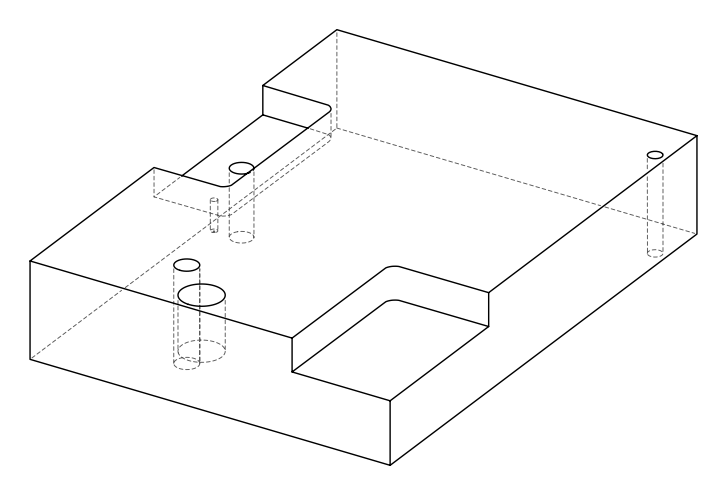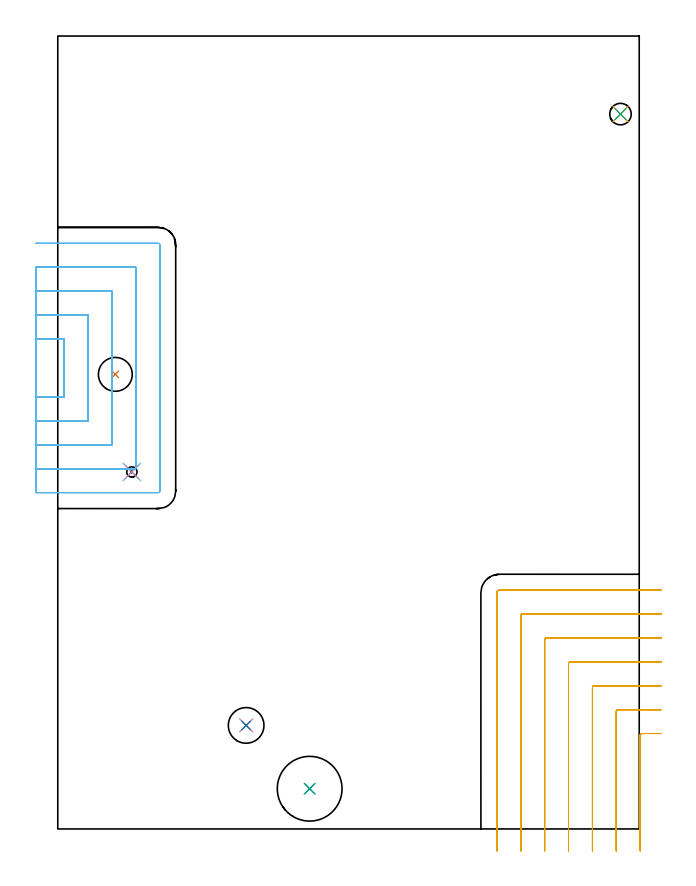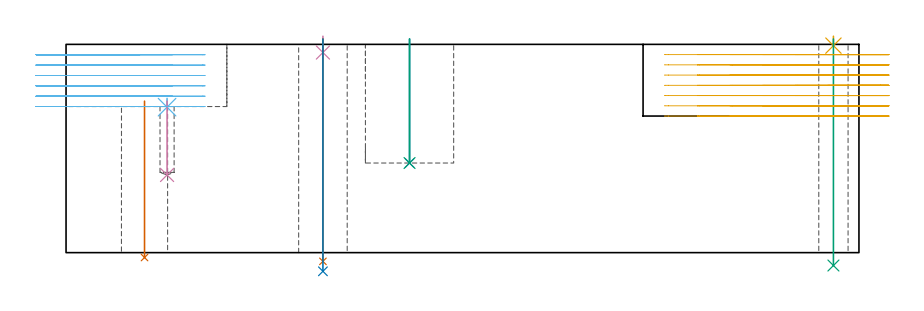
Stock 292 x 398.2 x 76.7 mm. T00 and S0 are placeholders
(PLAN: 12 operations, 7 tool changes, 34 min)
(1 INDEXABLE_INSERT_DRILL_THROUGH_HOLE_FROM_SOLID | STEP1HOLE_2 | NXT0302_005 | 0.24 min | 17380 mm3)
(2 INDEXABLE_INSERT_DRILL_BLIND_HOLE_FROM_SOLID | STEP1POCKET | NXT0302_005 | 0.18 min | 9854 mm3)
(3 DRILL_TO_ENLARGE_BLIND_HOLE | STEP1POCKET | UGT0301_382 | 0.18 min | 26373 mm3)
(4 SPOT_DRILL | STEP1HOLE | NXT0321_9005460120000 | 0.05 min | 182 mm3)
(5 SPOT_DRILL_1 | STEP1HOLE_1 | NXT0321_9005460120000 | 0.03 min | 2 mm3)
(6 SPOT_DRILL_2 | STEP1POCKET_1 | NXT0321_9005460120000 | 0.03 min | 2451 mm3)
(7 DRILL_THROUGH_HOLE_INTO_CENTER | STEP1HOLE | NXT0301_065 | 0.33 min | 5164 mm3)
(8 DRILL_TO_ENLARGE_THROUGH_HOLE | STEP1HOLE | UGT0301_249 | 0.34 min | 13921 mm3)
(9 DRILL_THROUGH_HOLE_INTO_CENTER_1 | STEP1HOLE_1 | UGT0301_220 | 0.34 min | 7002 mm3)
(10 DRILL_BLIND_HOLE_INTO_CENTER | STEP1POCKET_1 | NXT0301_023 | 0.11 min | 517 mm3)
(11 MILL_CORNER_NOTCH_RECTANGULAR | CORNER_NOTCH_RECTANGULAR | UGT0201_008 | Follow Part, ap 4, ae 75% | 15.17 min | 267967 mm3)
(12 MILL_SLOT | SLOT_PARTIAL_RECTANGULAR | UGT0201_008 | Follow Part, ap 4, ae 75% | 17.02 min | 183020 mm3)
(TOOL NXT0302_005 | Index. Insert Drill 17mm [880-D1700L20-05] | D17 PA176 FL85 Z2)
(TOOL UGT0301_382 | Twist Drill Flat Bottom 32.5 mm | D32.5 PA180 FL175 Z2)
(TOOL NXT0321_9005460120000 | NC Spot Drill, 142deg, 12mm, Carbide, Uncoated | D12 PA142 FL30 Z2)
(TOOL NXT0301_065 | Carbide Drill 9.4mm [860.1-0940-075A1-MM 2214] | D9.4 PA140 FL98 Z2)
(TOOL UGT0301_249 | Twist Drill 17.9 mm | D17.9 PA118 FL130 Z2)
(TOOL UGT0301_220 | Twist Drill 10.8 mm | D10.8 PA118 FL92 Z2)
(TOOL NXT0301_023 | Carbide Drill 5.2mm [860.1-0520-016A1-MM 2214] | D5.2 PA140 FL28 Z2)
(TOOL UGT0201_008 | End Mill 16 mm | D16 FL32 Z4)
(OP 1 INDEXABLE_INSERT_DRILL_THROUGH_HOLE_FROM_SOLID)
G17 G21 G94 G90
T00 M6
G54
G17 G0 G90 X28.9 Y228.3 S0 M3
G43 Z86.7 H1
G94 G81 G98 Z-1.797 F250. R55.8
G80
M5
M2
(OP 2 INDEXABLE_INSERT_DRILL_BLIND_HOLE_FROM_SOLID)
G17 G21 G94 G90
T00 M6
G54
G17 G0 G90 X126.5 Y20.2 S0 M3
G43 Z86.7 H1
G94 G81 G98 Z33. F250. R78.7
G80
M5
M2
(OP 3 DRILL_TO_ENLARGE_BLIND_HOLE)
G17 G21 G94 G90
T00 M6
G54
G17 G0 G90 X126.5 Y20.2 S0 M3
G43 Z86.7 H0
G94 G81 G98 Z33. F250. R78.7
G80
M5
M2
(OP 4 SPOT_DRILL)
G17 G21 G94 G90
T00 M6
G54
G17 G0 G90 X94.6 Y52. S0 M3
G43 Z86.7 H0
G94 G81 G98 Z73.7 F250. R79.7
G80
M5
M2
(OP 5 SPOT_DRILL_1)
G17 G21 G94 G90
T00 M6
G54
G17 G0 G90 X282.6 Y359. S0 M3
G43 Z86.7 H0
G94 G81 G98 Z76.235 F250. R79.7
G80
M5
M2
(OP 6 SPOT_DRILL_2)
G17 G21 G94 G90
T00 M6
G54
G17 G0 G90 X37.2 Y179.3 S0 M3
G43 Z86.7 H0
G94 G81 G98 Z53.576 F250. R56.8
G80
M5
M2
(OP 7 DRILL_THROUGH_HOLE_INTO_CENTER)
G17 G21 G94 G90
T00 M6
G54
G17 G0 G90 X94.6 Y52. S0 M3
G43 Z86.7 H1
G94 G73 G98 Z-3.211 F250. Q8.879 R78.7
G80
M5
M2
(OP 8 DRILL_TO_ENLARGE_THROUGH_HOLE)
G17 G21 G94 G90
T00 M6
G54
G17 G0 G90 X94.6 Y52. S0 M3
G43 Z86.7 H0
G94 G73 G98 Z-6.878 F250. Q16.716 R78.7
G80
M5
M2
(OP 9 DRILL_THROUGH_HOLE_INTO_CENTER_1)
G17 G21 G94 G90
T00 M6
G54
G17 G0 G90 X282.6 Y359. S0 M3
G43 Z86.7 H0
G94 G73 G98 Z-4.745 F250. Q10.181 R78.7
G80
M5
M2
(OP 10 DRILL_BLIND_HOLE_INTO_CENTER)
G17 G21 G94 G90
T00 M6
G54
G17 G0 G90 X37.2 Y179.3 S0 M3
G43 Z86.7 H1
G94 G81 G98 Z28.6 F250. R55.8
G80
M5
M2
(OP 11 MILL_CORNER_NOTCH_RECTANGULAR)
G17 G21 G94 G90
T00 M6
G54
G17 G0 G90 X303. Y47.9 S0 M3
G43 Z86.7 H0
Z72.928
G94 G1 X300. F250.
X293.294 F500.
G3 X292.5 Y47.106 R0.8
G1 Y-7.984
Y-10.984 F250.
G0 Z86.7
X303. Y59.9
Z72.928
G1 X300.
X281.294 F500.
G3 X280.5 Y59.106 R0.8
G1 Y-8.
Y-11. F250.
G0 Z86.7
X303. Y71.9
Z72.928
G1 X300.
X269.295 F500.
G3 X268.5 Y71.105 R0.8
G1 Y-8.
Y-11. F250.
G0 Z86.7
X303. Y83.9
Z72.928
G1 X300.
X257.295 F500.
G3 X256.5 Y83.105 R0.8
G1 Y-8.
Y-11. F250.
G0 Z86.7
X303. Y95.9
Z72.928
G1 X300.
X245.295 F500.
G3 X244.5 Y95.105 R0.8
G1 Y-8.
Y-11. F250.
G0 Z86.7
X303. Y107.9
Z72.928
G1 X300.
X233.296 F500.
G3 X232.5 Y107.104 R0.8
G1 Y-8.
Y-11. F250.
G0 Z86.7
X303. Y119.9
Z72.928
G1 X300.
X221.9 F500.
G3 X220.5 Y118.5 R1.4
G1 Y-8.
Y-11. F250.
G0 Z86.7
X303. Y47.9
Z69.157
G1 X300.
X293.294 F500.
G3 X292.5 Y47.106 R0.8
G1 Y-7.984
Y-10.984 F250.
G0 Z86.7
X303. Y59.9
Z69.157
G1 X300.
X281.294 F500.
G3 X280.5 Y59.106 R0.8
G1 Y-8.
Y-11. F250.
G0 Z86.7
X303. Y71.9
Z69.157
G1 X300.
X269.295 F500.
G3 X268.5 Y71.105 R0.8
G1 Y-8.
Y-11. F250.
G0 Z86.7
X303. Y83.9
Z69.157
G1 X300.
X257.295 F500.
G3 X256.5 Y83.105 R0.8
G1 Y-8.
Y-11. F250.
G0 Z86.7
X303. Y95.9
Z69.157
G1 X300.
X245.296 F500.
G3 X244.5 Y95.104 R0.8
G1 Y-8.
Y-11. F250.
G0 Z86.7
X303. Y107.9
Z69.157
G1 X300.
X233.296 F500.
G3 X232.5 Y107.104 R0.8
G1 Y-8.
Y-11. F250.
G0 Z86.7
X303. Y119.9
Z69.157
G1 X300.
X221.9 F500.
G3 X220.5 Y118.5 R1.4
G1 Y-8.
Y-11. F250.
G0 Z86.7
X303. Y47.9
Z65.386
G1 X300.
X293.294 F500.
G3 X292.5 Y47.106 R0.8
G1 Y-7.984
Y-10.984 F250.
G0 Z86.7
X303. Y59.9
Z65.386
G1 X300.
X281.294 F500.
G3 X280.5 Y59.106 R0.8
G1 Y-8.
Y-11. F250.
G0 Z86.7
X303. Y71.9
Z65.386
G1 X300.
X269.295 F500.
G3 X268.5 Y71.105 R0.8
G1 Y-8.
Y-11. F250.
G0 Z86.7
X303. Y83.9
Z65.386
G1 X300.
X257.295 F500.
G3 X256.5 Y83.105 R0.8
G1 Y-8.
Y-11. F250.
G0 Z86.7
X303. Y95.9
Z65.386
G1 X300.
X245.296 F500.
G3 X244.5 Y95.104 R0.8
G1 Y-8.
Y-11. F250.
G0 Z86.7
X303. Y107.9
Z65.386
G1 X300.
X233.296 F500.
G3 X232.5 Y107.104 R0.8
G1 Y-8.
Y-11. F250.
G0 Z86.7
X303. Y119.9
Z65.386
G1 X300.
X221.9 F500.
G3 X220.5 Y118.5 R1.4
G1 Y-8.
Y-11. F250.
G0 Z86.7
X303. Y47.9
Z61.614
G1 X300.
X293.294 F500.
G3 X292.5 Y47.106 R0.8
G1 Y-7.984
Y-10.984 F250.
G0 Z86.7
X303. Y59.9
Z61.614
G1 X300.
X281.294 F500.
G3 X280.5 Y59.106 R0.8
G1 Y-8.
Y-11. F250.
G0 Z86.7
X303. Y71.9
Z61.614
G1 X300.
X269.295 F500.
G3 X268.5 Y71.105 R0.8
G1 Y-8.
Y-11. F250.
G0 Z86.7
X303. Y83.9
Z61.614
G1 X300.
X257.295 F500.
G3 X256.5 Y83.105 R0.8
G1 Y-8.
Y-11. F250.
G0 Z86.7
X303. Y95.9
Z61.614
G1 X300.
X245.296 F500.
G3 X244.5 Y95.104 R0.8
G1 Y-8.
Y-11. F250.
G0 Z86.7
X303. Y107.9
Z61.614
G1 X300.
X233.296 F500.
G3 X232.5 Y107.104 R0.8
G1 Y-8.
Y-11. F250.
G0 Z86.7
X303. Y119.9
Z61.614
G1 X300.
X221.9 F500.
G3 X220.5 Y118.5 R1.4
G1 Y-8.
Y-11. F250.
G0 Z86.7
X303. Y47.9
Z57.843
G1 X300.
X293.294 F500.
G3 X292.5 Y47.106 R0.8
G1 Y-7.984
Y-10.984 F250.
G0 Z86.7
X303. Y59.9
Z57.843
G1 X300.
X281.294 F500.
G3 X280.5 Y59.106 R0.8
G1 Y-8.
Y-11. F250.
G0 Z86.7
X303. Y71.9
Z57.843
G1 X300.
X269.295 F500.
G3 X268.5 Y71.105 R0.8
G1 Y-8.
Y-11. F250.
G0 Z86.7
X303. Y83.9
Z57.843
G1 X300.
X257.295 F500.
G3 X256.5 Y83.105 R0.8
G1 Y-8.
Y-11. F250.
G0 Z86.7
X303. Y95.9
Z57.843
G1 X300.
X245.296 F500.
G3 X244.5 Y95.104 R0.8
G1 Y-8.
Y-11. F250.
G0 Z86.7
X303. Y107.9
Z57.843
G1 X300.
X233.296 F500.
G3 X232.5 Y107.104 R0.8
G1 Y-8.
Y-11. F250.
G0 Z86.7
X303. Y119.9
Z57.843
G1 X300.
X221.9 F500.
G3 X220.5 Y118.5 R1.4
G1 Y-8.
Y-11. F250.
G0 Z86.7
X303. Y47.9
Z54.071
G1 X300.
X293.294 F500.
G3 X292.5 Y47.106 R0.8
G1 Y-7.984
Y-10.984 F250.
G0 Z86.7
X303. Y59.9
Z54.071
G1 X300.
X281.294 F500.
G3 X280.5 Y59.106 R0.8
G1 Y-8.
Y-11. F250.
G0 Z86.7
X303. Y71.9
Z54.071
G1 X300.
X269.295 F500.
G3 X268.5 Y71.105 R0.8
G1 Y-8.
Y-11. F250.
G0 Z86.7
X303. Y83.9
Z54.071
G1 X300.
X257.295 F500.
G3 X256.5 Y83.105 R0.8
G1 Y-8.
Y-11. F250.
G0 Z86.7
X303. Y95.9
Z54.071
G1 X300.
X245.296 F500.
G3 X244.5 Y95.104 R0.8
G1 Y-8.
Y-11. F250.
G0 Z86.7
X303. Y107.9
Z54.071
G1 X300.
X233.296 F500.
G3 X232.5 Y107.104 R0.8
G1 Y-8.
Y-11. F250.
G0 Z86.7
X303. Y119.9
Z54.071
G1 X300.
X221.9 F500.
G3 X220.5 Y118.5 R1.4
G1 Y-8.
Y-11. F250.
G0 Z86.7
X303. Y47.9
Z50.3
G1 X300.
X293.294 F500.
G3 X292.5 Y47.106 R0.8
G1 Y-7.984
Y-10.984 F250.
G0 Z86.7
X303. Y59.9
Z50.3
G1 X300.
X281.294 F500.
G3 X280.5 Y59.106 R0.8
G1 Y-8.
Y-11. F250.
G0 Z86.7
X303. Y71.9
Z50.3
G1 X300.
X269.295 F500.
G3 X268.5 Y71.105 R0.8
G1 Y-8.
Y-11. F250.
G0 Z86.7
X303. Y83.9
Z50.3
G1 X300.
X257.295 F500.
G3 X256.5 Y83.105 R0.8
G1 Y-8.
Y-11. F250.
G0 Z86.7
X303. Y95.9
Z50.3
G1 X300.
X245.296 F500.
G3 X244.5 Y95.104 R0.8
G1 Y-8.
Y-11. F250.
G0 Z86.7
X303. Y107.9
Z50.3
G1 X300.
X233.296 F500.
G3 X232.5 Y107.104 R0.8
G1 Y-8.
Y-11. F250.
G0 Z86.7
X303. Y119.9
Z50.3
G1 X300.
X221.9 F500.
G3 X220.5 Y118.5 R1.4
G1 Y-8.
Y-11. F250.
G0 Z86.7
M5
M2
(OP 12 MILL_SLOT)
G17 G21 G94 G90
T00 M6
G54
G17 G0 G90 X-11. Y216.9 S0 M3
G43 Z86.7 H0
Z72.883
G94 G1 X-8. F250.
X3.2 F500.
Y246.1
X-8.
X-11. F250.
Y204.9
X-8.
X15.2 F500.
Y258.1
X-8.
X-11. F250.
Y192.9
X-8.
X27.2 F500.
Y270.1
X-8.
X-11. F250.
Y180.9
X-8.
X39.2 F500.
Y282.1
X-8.
X-11. F250.
Y168.9
X-8.
X50.4 F500.
G3 X51.2 Y169.7 R0.8
G1 Y293.3
G3 X50.4 Y294.1 R0.8
G1 X-8.
X-11. F250.
G0 Y216.9 Z69.067
G1 X-8.
X3.2 F500.
Y246.1
X-8.
X-11. F250.
Y204.9
X-8.
X15.2 F500.
Y258.1
X-8.
X-11. F250.
Y192.9
X-8.
X27.2 F500.
Y270.1
X-8.
X-11. F250.
Y180.9
X-8.
X39.2 F500.
Y282.1
X-8.
X-11. F250.
Y168.9
X-8.
X50.4 F500.
G3 X51.2 Y169.7 R0.8
G1 Y293.3
G3 X50.4 Y294.1 R0.8
G1 X-8.
X-11. F250.
G0 Y216.9 Z65.25
G1 X-8.
X3.2 F500.
Y246.1
X-8.
X-11. F250.
Y204.9
X-8.
X15.2 F500.
Y258.1
X-8.
X-11. F250.
Y192.9
X-8.
X27.2 F500.
Y270.1
X-8.
X-11. F250.
Y180.9
X-8.
X39.2 F500.
Y282.1
X-8.
X-11. F250.
Y168.9
X-8.
X50.4 F500.
G3 X51.2 Y169.7 R0.8
G1 Y293.3
G3 X50.4 Y294.1 R0.8
G1 X-8.
X-11. F250.
G0 Y216.9 Z61.433
G1 X-8.
X3.2 F500.
Y246.1
X-8.
X-11. F250.
Y204.9
X-8.
X15.2 F500.
Y258.1
X-8.
X-11. F250.
Y192.9
X-8.
X27.2 F500.
Y270.1
X-8.
X-11. F250.
Y180.9
X-8.
X39.2 F500.
Y282.1
X-8.
X-11. F250.
Y168.9
X-8.
X50.4 F500.
G3 X51.2 Y169.7 R0.8
G1 Y293.3
G3 X50.4 Y294.1 R0.8
G1 X-8.
X-11. F250.
G0 Y216.9 Z57.617
G1 X-8.
X3.2 F500.
Y246.1
X-8.
X-11. F250.
Y204.9
X-8.
X15.2 F500.
Y258.1
X-8.
X-11. F250.
Y192.9
X-8.
X27.2 F500.
Y270.1
X-8.
X-11. F250.
Y180.9
X-8.
X39.2 F500.
Y282.1
X-8.
X-11. F250.
Y168.9
X-8.
X50.4 F500.
G3 X51.2 Y169.7 R0.8
G1 Y293.3
G3 X50.4 Y294.1 R0.8
G1 X-8.
X-11. F250.
G0 Y216.9 Z53.8
G1 X-8.
X3.2 F500.
Y246.1
X-8.
X-11. F250.
Y204.9
X-8.
X15.2 F500.
Y258.1
X-8.
X-11. F250.
Y192.9
X-8.
X27.2 F500.
Y270.1
X-8.
X-11. F250.
Y180.9
X-8.
X39.2 F500.
Y282.1
X-8.
X-11. F250.
Y168.9
X-8.
X50.4 F500.
G3 X51.2 Y169.7 R0.8
G1 Y293.3
G3 X50.4 Y294.1 R0.8
G1 X-8.
X-11. F250.
G0 Z86.7
M5
M2
